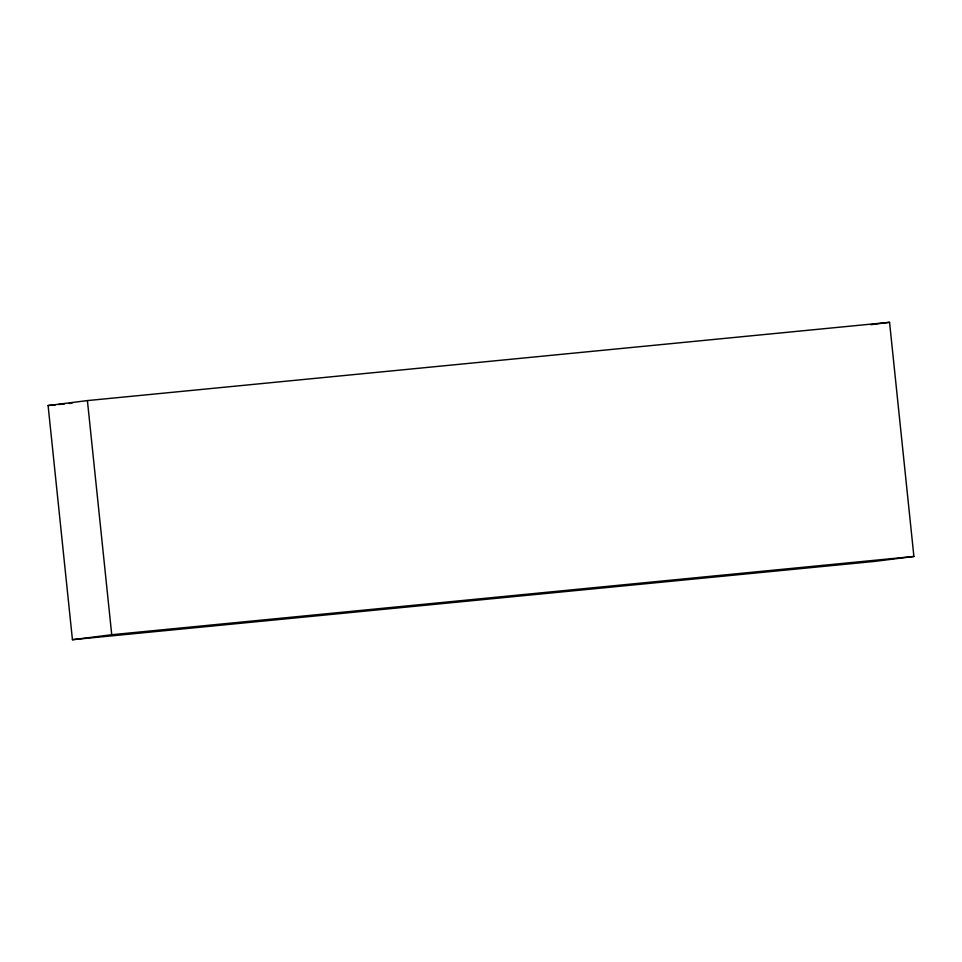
<?xml version="1.0" encoding="UTF-8"?>
<svg xmlns="http://www.w3.org/2000/svg" width="962" height="962" viewBox="0 0 962 962"><rect width="100%" height="100%" fill="white"/><g stroke="black" fill="none" stroke-linecap="round" stroke-linejoin="round"><path stroke-width="1.44" d="M48.1 405.543L87.41 400.589L889.561 322.306L913.9 556.457L874.59 561.411L72.439 639.694L48.1 405.543L55.568 404.822M870.634 324.699L889.561 322.306M72.439 639.694L111.736 634.728L913.9 556.457M58.562 404.521L64.526 403.944M69.011 403.511L72.006 403.21M87.41 400.589L111.736 634.728"/></g></svg>
